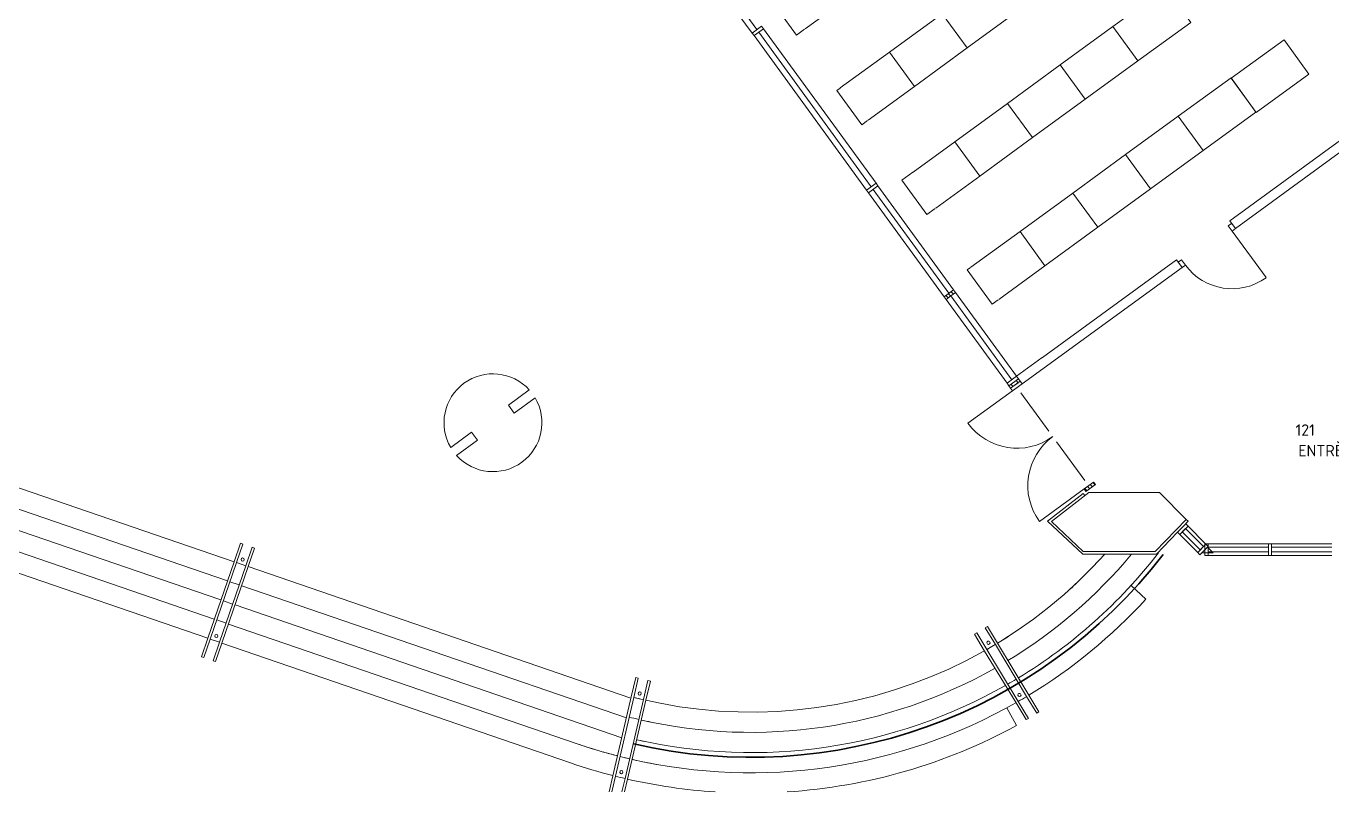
# Model space of a CAD drawing. Header units: millimetres. Extents: x -106764 to 80178, y -104573 to 57950.
# Drawn here: x 49605 to 69616, y -59500 to -47764 of the extents above; entities that cross this region are included whole.
import ezdxf

# ---------------------------------------------------------------- set-up
doc = ezdxf.new("R2010")
doc.units = ezdxf.units.MM
doc.header["$LTSCALE"] = 100
for name, color, linetype, lineweight in [('A-------EMN', 10, 'Continuous', 35), ('A-------T--', 1, 'Continuous', 13), ('A-13G---EDN', 1, 'Continuous', 9), ('A-27C---E-N', 7, 'Continuous', 18), ('A-27D---E-N', 7, 'Continuous', 9), ('A-42D--CE-N', 1, 'Continuous', 9), ('A-42D--FE-N', 1, 'Continuous', 9), ('A-43CB--E-N', 3, 'Continuous', 18), ('A-44B---E-N', 1, 'Continuous', 9), ('A-45BY--E-N', 1, 'Continuous', 9), ('A-45CA--E-N', 1, 'Continuous', 9), ('A-46B---E--', 1, 'Continuous', 0)]:
    doc.layers.add(name, color=color, linetype=linetype, lineweight=lineweight)
doc.styles.add('ISOCPEUR_1', font='isocpeur.ttf', dxfattribs={"height": 500.025001})

# ---------------------------------------------------------------- blocks, each defined once
blk = doc.blocks.new('A-40_P0010_Ej modellerat_dwg_CW Pardörr-Glas-Ram - MP19A-4052442-A-40-P-010-10184568-A-40_P0010')
at = {"layer": 'A-13G---EDN'}
for p, q in [((-931, -5), (-931, -90)), ((-931, -90), (-931, -936)), ((931, -5), (931, -90)), ((931, -90), (931, -936))]:
    blk.add_line(p, q, dxfattribs=at)
for centre, start, end in [((-931, -5), 270, 360), ((931, -5), 180, 270)]:
    blk.add_arc(centre, 931, start, end, dxfattribs=at)
at = {"layer": 'A-42D--CE-N'}
for p, q in [((-831, -5), (-100, -5)), ((100, -5), (831, -5))]:
    blk.add_line(p, q, dxfattribs=at)
blk = doc.blocks.new('A-40_P0010_Ej modellerat_dwg_Rectangular Mullion - 50x180-4052445-A-40-P-010-10184569-A-40_P0010')
at = {"layer": 'A-42D--FE-N'}
h = blk.add_hatch(dxfattribs=at)
h.set_pattern_fill('FP_28', color=256, style=0, pattern_type=2)
h.set_pattern_definition([(171.059, (301076.04, -2032.757), (7.770866, 49.392445), [])])
h.paths.add_polyline_path([(0, 90), (0, -90), (-50, -90), (-50, 90)], flags=0)
at = {"layer": 'A-42D--FE-N', "flags": 128}
blk.add_lwpolyline([(-50, 90), (0, 90), (0, -90), (-50, -90)], close=True, dxfattribs=at)
blk = doc.blocks.new('A-40_P0010_Ej modellerat_dwg_Innerdörr standard - D10G-4387572-A-40-P-010-10184570-A-40_P0010')
at = {"layer": 'A-42D--CE-N'}
blk.add_line((430, -73), (492, -73), dxfattribs=at)
at = {"layer": 'A-42D--CE-N', "flags": 128}
for points in [[(-518, -73), (-455, -73), (-455, 27), (-518, 27)], [(492, 27), (430, 27), (430, -73), (430, -957)]]:
    blk.add_lwpolyline(points, dxfattribs=at)
at = {"layer": 'A-42D--CE-N'}
blk.add_arc((430, -73), 885, 180, 270, dxfattribs=at)
blk = doc.blocks.new('A-40_P0010_Ej modellerat_dwg_Rectangular Mullion - 50x180-V37-A-40-P-010-10184611-A-40_P0010')
at = {"layer": 'A-42D--FE-N'}
h = blk.add_hatch(dxfattribs=at)
h.set_pattern_fill('FP_45', color=256, style=0, pattern_type=2)
h.set_pattern_definition([(351.059, (-304744.246, 2032.757), (-7.770866, -49.392445), [])])
h.paths.add_polyline_path([(-25, -90), (-25, 90), (25, 90), (25, -90)], flags=0)
for p, q in [((-25, 1), (-25, 90)), ((-25, -90), (-25, -1))]:
    blk.add_line(p, q, dxfattribs=at)
at = {"layer": 'A-42D--FE-N', "flags": 128}
blk.add_lwpolyline([(-25, 90), (25, 90), (25, -90), (-25, -90)], dxfattribs=at)
blk = doc.blocks.new('A-40_P0010_Ej modellerat_dwg_Rectangular Mullion - 50x180-2731120-A-40-P-010-10184647-A-40_P0010')
at = {"layer": 'A-42D--FE-N', "flags": 128}
blk.add_lwpolyline([(0, 90), (-50, 90), (-50, -90), (0, -90)], close=True, dxfattribs=at)
blk = doc.blocks.new('A-40_P0010_Ej modellerat_dwg_Handrail Type - Handrail_Internal_-V80-A-40-P-010-10184720-A-40_P0010')
at = {"layer": 'A-45BY--E-N', "flags": 128}
blk.add_lwpolyline([(241069, 191991), (239896, 192394), (239612, 192492), (239599, 192454), (239883, 192356), (241056, 191954), (241339, 191856), (241352, 191894)], close=True, dxfattribs=at)
blk = doc.blocks.new('A-40_P0010_Ej modellerat_dwg_Handrail Type - Handrail_Internal_-V81-A-40-P-010-10184721-A-40_P0010')
at = {"layer": 'A-45BY--E-N', "flags": 128}
blk.add_lwpolyline([(241006, 191811), (239834, 192214), (239550, 192311), (239537, 192274), (239821, 192176), (240993, 191773), (241277, 191676), (241290, 191714)], close=True, dxfattribs=at)
blk = doc.blocks.new('A-40_P0010_Ej modellerat_dwg_Handrail Type - Handrail_Internal_-V82-A-40-P-010-10184722-A-40_P0010')
at = {"layer": 'A-45BY--E-N', "flags": 128}
for points in [[(238999, 185904), (237789, 186185), (237543, 186242)], [(237543, 186200), (237780, 186146), (238990, 185865), (239282, 185797), (239292, 185836), (238999, 185904)]]:
    blk.add_lwpolyline(points, dxfattribs=at)
blk = doc.blocks.new('A-40_P0010_Ej modellerat_dwg_Handrail Type - Handrail_Internal_-V83-A-40-P-010-10184723-A-40_P0010')
at = {"layer": 'A-45BY--E-N', "flags": 128}
for points in [[(238956, 185718), (237746, 185999), (237543, 186046)], [(237543, 186005), (237737, 185960), (238947, 185679), (239239, 185611), (239248, 185650), (238956, 185718)]]:
    blk.add_lwpolyline(points, dxfattribs=at)
blk = doc.blocks.new('A-40_P0010_Ej modellerat_dwg_Handrail Type - Handrail_Internal_-V84-A-40-P-010-10184724-A-40_P0010')
at = {"layer": 'A-45BY--E-N', "flags": 128}
blk.add_lwpolyline([(239700, 180488), (238904, 180007), (238648, 179852), (238668, 179818), (238925, 179973), (239721, 180454), (239978, 180609), (239957, 180643)], close=True, dxfattribs=at)
blk = doc.blocks.new('A-40_P0010_Ej modellerat_dwg_Handrail Type - Handrail_Internal_-V85-A-40-P-010-10184725-A-40_P0010')
at = {"layer": 'A-45BY--E-N', "flags": 128}
blk.add_lwpolyline([(239798, 180324), (239004, 179844), (238747, 179689), (238768, 179655), (239024, 179810), (239819, 180290), (240076, 180445), (240055, 180480)], close=True, dxfattribs=at)
blk = doc.blocks.new('A-40_P0010_Ej modellerat_dwg_Supports 5 - Supports 1-4647599-A-40-P-010-10184730-A-40_P0010')
at = {"layer": 'A-45BY--E-N'}
for start, end in [(0, 180), (180, 0)]:
    blk.add_arc((241102, 191859), 25, start, end, dxfattribs=at)
blk = doc.blocks.new('A-40_P0010_Ej modellerat_dwg_Supports 6 - Supports 1-4647608-A-40-P-010-10184731-A-40_P0010')
at = {"layer": 'A-45BY--E-N'}
for start, end in [(0, 180), (180, 0)]:
    blk.add_arc((239930, 192262), 25, start, end, dxfattribs=at)
blk = doc.blocks.new('A-40_P0010_Ej modellerat_dwg_Supports 7 - Supports 1-4647714-A-40-P-010-10184732-A-40_P0010')
at = {"layer": 'A-45BY--E-N'}
for start, end in [(5.9247, 185.9247), (185.9247, 5.9247)]:
    blk.add_arc((239049, 185775), 25, start, end, dxfattribs=at)
blk = doc.blocks.new('A-40_P0010_Ej modellerat_dwg_Supports 8 - Supports 1-4647723-A-40-P-010-10184733-A-40_P0010')
at = {"layer": 'A-45BY--E-N'}
for start, end in [(5.9247, 185.9247), (185.9247, 5.9247)]:
    blk.add_arc((237842, 186055), 25, start, end, dxfattribs=at)
blk = doc.blocks.new('A-40_P0010_Ej modellerat_dwg_Supports 9 - Supports 1-4647766-A-40-P-010-10184734-A-40_P0010')
at = {"layer": 'A-45BY--E-N'}
for start, end in [(49.7521, 229.7521), (229.7521, 49.7521)]:
    blk.add_arc((239826, 180430), 25, start, end, dxfattribs=at)
blk = doc.blocks.new('A-40_P0010_Ej modellerat_dwg_Supports 10 - Supports 1-4647775-A-40-P-010-10184735-A-40_P0010')
at = {"layer": 'A-45BY--E-N'}
for start, end in [(49.7521, 229.7521), (229.7521, 49.7521)]:
    blk.add_arc((239026, 179955), 25, start, end, dxfattribs=at)
blk = doc.blocks.new('A-40_P0010_Ej modellerat_dwg_Generellt volymobjekt - Klädställ dubbelsidig 40 krokar-V88-A-40-P-010-10184741-A-40_P0010')
at = {"flags": 128}
for points in [[(-295, -175), (-500, -175), (-500, -825), (-346, -825)], [(-335, -825), (500, -825), (500, -175), (-290, -175)]]:
    blk.add_lwpolyline(points, dxfattribs=at)
blk = doc.blocks.new('A-40_P0010_Ej modellerat_dwg_Generellt volymobjekt - Klädställ dubbelsidig 40 krokar-V89-A-40-P-010-10184742-A-40_P0010')
at = {"flags": 128}
for points in [[(-437, -175), (-500, -175), (-500, -825), (-388, -825)], [(-376, -825), (500, -825), (500, -175), (-432, -175)]]:
    blk.add_lwpolyline(points, dxfattribs=at)
blk = doc.blocks.new('A-40_P0010_Ej modellerat_dwg_Generellt volymobjekt - Klädställ dubbelsidig 40 krokar-V58-A-40-P-010-10184677-A-40_P0010')
at = {"flags": 128}
blk.add_lwpolyline([(500, -175), (-500, -175), (-500, -825), (500, -825)], close=True, dxfattribs=at)
blk = doc.blocks.new('A-40_P0010_Ej modellerat_dwg_Generellt volymobjekt - Klädställ dubbelsidig 40 krokar-V90-A-40-P-010-10184743-A-40_P0010')
at = {"flags": 128}
for points in [[(-295, -175), (-500, -175), (-500, -825), (-345, -825)], [(-333, -825), (500, -825), (500, -175), (-290, -175)]]:
    blk.add_lwpolyline(points, dxfattribs=at)
blk = doc.blocks.new('A-40_P0010_Ej modellerat_dwg_Generellt volymobjekt - Klädställ dubbelsidig 40 krokar-V91-A-40-P-010-10184744-A-40_P0010')
at = {"flags": 128}
for points in [[(-437, -175), (-500, -175), (-500, -825), (-390, -825)], [(-377, -825), (500, -825), (500, -175), (-432, -175)]]:
    blk.add_lwpolyline(points, dxfattribs=at)

msp = doc.modelspace()

# ---------------------------------------------------------------- linework, layer by layer
at = {"layer": 'A-------EMN'}
msp.add_arc((60716.4, -51001.9), 7968.1, 256.97423, 322.4058, dxfattribs=at)
at = {"layer": 'A-27C---E-N'}
for p, q in [((67710.8, -55748.8), (67623, -55836.6)), ((67783.7, -55821.6), (67710.8, -55748.8)), ((67798.7, -55836.6), (67783.7, -55821.6)), ((67623, -55836.6), (67718.7, -55836.6)), ((67718.7, -55836.6), (67798.7, -55836.6))]:
    msp.add_line(p, q, dxfattribs=at)
at = {"layer": 'A-27D---E-N', "flags": 128}
for points in [[(57405.1, -53461.4), (57085.6, -53695.8), (56996.9, -53574.9), (57316.3, -53340.5)], [(56113.1, -54223.4), (56432.5, -53989), (56521.3, -54109.9), (56201.8, -54344.3)], [(65830.2, -54959), (65806.9, -54926.5), (65258.2, -55351.6), (65797, -55858.1), (66926.7, -55856.9), (67250.3, -55520.6)], [(67336.9, -55430.6), (67412.9, -55351.6), (67384.1, -55323.9)]]:
    msp.add_lwpolyline(points, dxfattribs=at)
msp.add_lwpolyline([(65805.4, -55818.1), (66909.6, -55816.9), (67384.1, -55323.9), (66973.8, -54911.9), (65889.6, -54913), (65317.1, -55356.5)], close=True, dxfattribs=at)
at = {"layer": 'A-27D---E-N'}
for start, end in [(42.00917, 126.27), (126.27, 210.53083), (306.27, 30.53083), (222.00917, 306.27)]:
    msp.add_arc((56759.1, -53842.4), 750, start, end, dxfattribs=at)
at = {"layer": 'A-42D--FE-N'}
for p, q in [((59570.9, -46277.3), (60730.4, -47869.9)), ((60905.4, -47804.4), (62630, -50173)), ((60759.9, -47910.3), (62484.5, -50279)), ((60833, -47857), (60832.2, -47857.6)), ((62557.7, -50225.7), (60833, -47857)), ((62659.5, -50213.4), (63819, -51806)), ((62513.9, -50319.4), (63673.5, -51912)), ((63703, -51952.4), (64637.5, -53235.8)), ((63776.1, -51899.1), (63775.3, -51899.7)), ((64710.6, -53182.6), (63776.1, -51899.1)), ((63848.5, -51846.4), (64783, -53129.9)), ((64812.4, -53170.3), (64838.7, -53206.4)), ((64666.9, -53276.3), (64693.1, -53312.3)), ((67681, -55696.6), (67411.3, -55427)), ((67559.3, -55829.6), (67284, -55554.2)), ((67668.7, -55720.2), (67668.7, -55876.6)), ((68642.4, -55696.6), (67718.7, -55696.6)), ((69616, -55696.6), (68692.4, -55696.6)), ((69616, -55751.6), (68692.4, -55751.6)), ((68692.4, -55751.6), (68692.4, -55821.6)), ((68692.4, -55821.6), (69616, -55821.6)), ((68642.4, -55876.6), (67718.7, -55876.6)), ((69616, -55876.6), (68692.4, -55876.6))]:
    msp.add_line(p, q, dxfattribs=at)
at = {"layer": 'A-42D--FE-N', "extrusion": (0, 0, -1)}
for p, q in [((60833, -47857), (60905.4, -47804.4)), ((60759.9, -47910.3), (60832.2, -47857.6))]:
    msp.add_line(p, q, dxfattribs=at)
at = {"layer": 'A-42D--FE-N', "flags": 128}
for points in [[(60803.6, -47816.6), (59644, -46224.1), (59643.2, -46224.6), (60802.8, -47817.2)], [(63746.7, -51858.7), (62587.1, -50266.1), (62586.3, -50266.7), (63745.9, -51859.3)], [(64868.1, -53246.8), (64838.7, -53206.4), (64693.1, -53312.3), (64722.6, -53352.7)], [(64806.3, -53229.9), (64780.1, -53193.9), (64699.2, -53252.7), (64725.5, -53288.8)], [(67322.9, -55515.3), (67598.2, -55790.7), (67647.7, -55741.2), (67372.4, -55465.8)], [(67718.7, -55821.6), (68642.4, -55821.6), (68642.4, -55751.6), (67718.7, -55751.6)]]:
    msp.add_lwpolyline(points, close=True, dxfattribs=at)
at = {"layer": 'A-42D--FE-N', "extrusion": (0, 0, -1), "flags": 128}
msp.add_lwpolyline([(-60905.4, -47804.4), (-60875.9, -47763.9), (-60730.4, -47869.9), (-60759.9, -47910.3)], dxfattribs=at)
at = {"layer": 'A-42D--FE-N', "flags": 128}
for points in [[(60832.2, -47857.6), (62556.9, -50226.3), (62557.7, -50225.7)], [(63775.3, -51899.7), (64709.8, -53183.2), (64710.6, -53182.6)], [(67681, -55696.6), (67668.7, -55696.6), (67668.7, -55720.2)], [(67668.7, -55876.6), (67718.7, -55876.6), (67718.7, -55696.6), (67681, -55696.6)]]:
    msp.add_lwpolyline(points, dxfattribs=at)
at = {"layer": 'A-42D--FE-N', "extrusion": (0, 0, -1), "flags": 128}
for points in [[(-62659.5, -50213.4), (-62630, -50173), (-62484.5, -50279), (-62513.9, -50319.4)], [(-64812.4, -53170.3), (-64783, -53129.9), (-64637.5, -53235.8), (-64666.9, -53276.3)], [(-67559.3, -55829.6), (-67594.7, -55864.9), (-67722, -55737.6), (-67686.6, -55702.3)], [(-68642.4, -55876.6), (-68692.4, -55876.6), (-68692.4, -55696.6), (-68642.4, -55696.6)]]:
    msp.add_lwpolyline(points, close=True, dxfattribs=at)
at = {"layer": 'A-43CB--E-N', "flags": 128}
for points in [[(70128.6, -49575.8), (69749.5, -49513.7), (68051.6, -50750), (68136.9, -50867.2), (69785.8, -49666.6), (70916.8, -49851.8), (70560.4, -49355.8), (72053.9, -48282.5), (73221, -49906.7), (71727.4, -50979.9), (71409.1, -50536.9), (71246.7, -50653.6), (72063.7, -51790.6), (72226.1, -51673.9), (71844.2, -51142.4), (73337.7, -50069.1), (74738.2, -52018.1), (73244.8, -53091.2), (72830.1, -52512.8), (72689.7, -53370.2)], [(65177.4, -52842.7), (64784.2, -53129), (64869.5, -53246.2), (67320.4, -51461.7), (67235.1, -51344.5), (65178.7, -52841.8)]]:
    msp.add_lwpolyline(points, dxfattribs=at)
at = {"layer": 'A-44B---E-N'}
for p, q in [((52790.9, -55972.9), (46147.4, -53690.9)), ((46046.7, -53984.1), (52690.2, -56266.1)), ((45946, -54277.3), (52589.5, -56559.3)), ((45845.3, -54570.5), (52488.8, -56852.5)), ((45744.6, -54863.7), (52388.1, -57145.7)), ((52971.2, -56034.9), (52828.8, -55985.9)), ((58874.1, -58062.4), (53009.1, -56047.8)), ((52728.1, -56279.1), (52870.5, -56328)), ((52908.3, -56341), (58803.6, -58366)), ((52627.4, -56572.3), (52769.8, -56621.2)), ((52807.6, -56634.2), (58733.2, -58669.6)), ((52526.7, -56865.5), (52669.1, -56914.4)), ((52706.9, -56927.4), (58050.6, -58762.9)), ((52425.9, -57158.7), (52568.4, -57207.6)), ((52606.2, -57220.6), (57949.9, -59056.1)), ((64522.4, -57203.2), (64520.2, -57204.5)), ((64327.8, -57318.5), (64457.8, -57242.4)), ((64784.7, -58483.4), (64636.6, -58211.1))]:
    msp.add_line(p, q, dxfattribs=at)
at = {"layer": 'A-44B---E-N', "flags": 128}
for points in [[(64492, -57221.7), (64541.7, -57191.3), (64795.1, -57027.4), (65041.4, -56853.1), (65280.3, -56668.7), (65511.4, -56474.5), (65734.2, -56271), (65948.4, -56058.4), (66134.8, -55858.1)], [(66766.7, -56545.7), (66538.2, -56336.3), (66537, -56337.5)], [(59102.8, -58096.8), (59320.2, -58142.8), (59617.5, -58194.5), (59916.7, -58233.9), (60217.3, -58260.9), (60518.8, -58275.3), (60820.6, -58277.3), (61122.2, -58266.7), (61423.1, -58243.6), (61722.8, -58208.1), (62020.8, -58160.1), (62316.5, -58099.9), (62609.5, -58027.4), (62899.2, -57942.9), (63185.2, -57846.4), (63466.9, -57738.1), (63743.8, -57618.3), (64015.6, -57487), (64281.7, -57344.6), (64293, -57338.3)], [(58917.5, -58052.1), (59025.3, -58078.7), (59063.8, -58087.8)]]:
    msp.add_lwpolyline(points, dxfattribs=at)
at = {"layer": 'A-44B---E-N'}
for radius, start, end in [(8206.1, 301.24546, 317.50175), (8206.1, 257.15852, 299.63502), (8206.1, 299.91445, 300.96615), (7586.1, 257.46485, 258.66302), (8516.1, 273.71613, 298.53625), (8206.1, 251.0427, 255.5482), (8206.1, 251.0427, 253.23013), (7896.1, 257.16732, 258.05042), (8206.1, 253.95876, 255.41758), (8206.1, 255.82751, 256.87922), (8206.1, 256.29161, 256.87921), (8206.1, 257.15852, 257.60505), (8516.1, 251.0427, 255.59866), (8206.1, 258.54114, 259.79255), (8516.1, 255.8678, 256.88124), (8516.1, 257.15038, 266.29109)]:
    msp.add_arc((60716.4, -51001.9), radius, start, end, dxfattribs=at)
at = {"layer": 'A-45CA--E-N'}
for radius, start, end in [(7586.1, 301.254, 320.20163), (7896.1, 301.24955, 322.24861), (7276.1, 312.267, 313.2548), (7276.1, 301.96542, 302.88955), (7276.1, 299.7577, 300.00675), (7586.1, 257.17691, 299.51197), (7896.1, 299.86609, 300.95924), (7896.1, 257.16728, 299.57577), (7276.1, 255.72518, 256.44535), (7586.1, 255.7367, 256.87469)]:
    msp.add_arc((60716.4, -51001.9), radius, start, end, dxfattribs=at)

# ---------------------------------------------------------------- block references
for name, p, rotation in [('A-40_P0010_Ej modellerat_dwg_Innerdörr standard - D10G-4387572-A-40-P-010-10184570-A-40_P0010', (67696.2, -51098.4), 36.05904062617733), ('A-40_P0010_Ej modellerat_dwg_CW Pardörr-Glas-Ram - MP19A-4052442-A-40-P-010-10184568-A-40_P0010', (65343, -54051.9), 306.0590406261767), ('A-40_P0010_Ej modellerat_dwg_Rectangular Mullion - 50x180-2731120-A-40-P-010-10184647-A-40_P0010', (67312.3, -55455.2), 135.0000000000177), ('A-40_P0010_Ej modellerat_dwg_Handrail Type - Handrail_Internal_-V80-A-40-P-010-10184720-A-40_P0010', (244782.4, -297041.2), 90.00000000000001), ('A-40_P0010_Ej modellerat_dwg_Handrail Type - Handrail_Internal_-V81-A-40-P-010-10184721-A-40_P0010', (244782.4, -297041.2), 90.00000000000001), ('A-40_P0010_Ej modellerat_dwg_Supports 5 - Supports 1-4647599-A-40-P-010-10184730-A-40_P0010', (244782.4, -297041.2), 90.00000000000001), ('A-40_P0010_Ej modellerat_dwg_Handrail Type - Handrail_Internal_-V85-A-40-P-010-10184725-A-40_P0010', (244782.4, -297041.2), 90.00000000000001), ('A-40_P0010_Ej modellerat_dwg_Supports 6 - Supports 1-4647608-A-40-P-010-10184731-A-40_P0010', (244782.4, -297041.2), 90.00000000000001), ('A-40_P0010_Ej modellerat_dwg_Handrail Type - Handrail_Internal_-V84-A-40-P-010-10184724-A-40_P0010', (244782.4, -297041.2), 90.00000000000001), ('A-40_P0010_Ej modellerat_dwg_Supports 9 - Supports 1-4647766-A-40-P-010-10184734-A-40_P0010', (244782.4, -297041.2), 90.00000000000001), ('A-40_P0010_Ej modellerat_dwg_Handrail Type - Handrail_Internal_-V82-A-40-P-010-10184722-A-40_P0010', (244782.4, -297041.2), 90.00000000000001), ('A-40_P0010_Ej modellerat_dwg_Handrail Type - Handrail_Internal_-V83-A-40-P-010-10184723-A-40_P0010', (244782.4, -297041.2), 90.00000000000001), ('A-40_P0010_Ej modellerat_dwg_Supports 7 - Supports 1-4647714-A-40-P-010-10184732-A-40_P0010', (244782.4, -297041.2), 90.00000000000001), ('A-40_P0010_Ej modellerat_dwg_Supports 10 - Supports 1-4647775-A-40-P-010-10184735-A-40_P0010', (244782.4, -297041.2), 90.00000000000001), ('A-40_P0010_Ej modellerat_dwg_Supports 8 - Supports 1-4647723-A-40-P-010-10184733-A-40_P0010', (244782.4, -297041.2), 90.00000000000001)]:
    msp.add_blockref(name, p, dxfattribs=dict(rotation=rotation))
at = {"extrusion": (0, 0, -1)}
for name, p, rotation in [('A-40_P0010_Ej modellerat_dwg_Rectangular Mullion - 50x180-V37-A-40-P-010-10184611-A-40_P0010', (-63761, -51879.2), 53.94095937382305), ('A-40_P0010_Ej modellerat_dwg_Rectangular Mullion - 50x180-4052445-A-40-P-010-10184569-A-40_P0010', (-65920.2, -54844.6), 233.9409593738232)]:
    msp.add_blockref(name, p, dxfattribs=dict(at, rotation=rotation))
at = {"layer": 'A-46B---E--', "rotation": 36.05904062617714}
for name, p in [('A-40_P0010_Ej modellerat_dwg_Generellt volymobjekt - Klädställ dubbelsidig 40 krokar-V88-A-40-P-010-10184741-A-40_P0010', (61328.1, -46941)), ('A-40_P0010_Ej modellerat_dwg_Generellt volymobjekt - Klädställ dubbelsidig 40 krokar-V58-A-40-P-010-10184677-A-40_P0010', (63945.4, -47137.8)), ('A-40_P0010_Ej modellerat_dwg_Generellt volymobjekt - Klädställ dubbelsidig 40 krokar-V58-A-40-P-010-10184677-A-40_P0010', (66562.7, -47334.7)), ('A-40_P0010_Ej modellerat_dwg_Generellt volymobjekt - Klädställ dubbelsidig 40 krokar-V58-A-40-P-010-10184677-A-40_P0010', (63137, -47726.5)), ('A-40_P0010_Ej modellerat_dwg_Generellt volymobjekt - Klädställ dubbelsidig 40 krokar-V58-A-40-P-010-10184677-A-40_P0010', (65754.3, -47923.3)), ('A-40_P0010_Ej modellerat_dwg_Generellt volymobjekt - Klädställ dubbelsidig 40 krokar-V58-A-40-P-010-10184677-A-40_P0010', (68375.2, -48125.3)), ('A-40_P0010_Ej modellerat_dwg_Generellt volymobjekt - Klädställ dubbelsidig 40 krokar-V89-A-40-P-010-10184742-A-40_P0010', (62328.6, -48315.1)), ('A-40_P0010_Ej modellerat_dwg_Generellt volymobjekt - Klädställ dubbelsidig 40 krokar-V58-A-40-P-010-10184677-A-40_P0010', (64945.9, -48511.9)), ('A-40_P0010_Ej modellerat_dwg_Generellt volymobjekt - Klädställ dubbelsidig 40 krokar-V58-A-40-P-010-10184677-A-40_P0010', (67563.1, -48708.8)), ('A-40_P0010_Ej modellerat_dwg_Generellt volymobjekt - Klädställ dubbelsidig 40 krokar-V58-A-40-P-010-10184677-A-40_P0010', (64137.4, -49100.5)), ('A-40_P0010_Ej modellerat_dwg_Generellt volymobjekt - Klädställ dubbelsidig 40 krokar-V58-A-40-P-010-10184677-A-40_P0010', (66754.7, -49297.4)), ('A-40_P0010_Ej modellerat_dwg_Generellt volymobjekt - Klädställ dubbelsidig 40 krokar-V90-A-40-P-010-10184743-A-40_P0010', (63329, -49689.2)), ('A-40_P0010_Ej modellerat_dwg_Generellt volymobjekt - Klädställ dubbelsidig 40 krokar-V58-A-40-P-010-10184677-A-40_P0010', (65946.3, -49886)), ('A-40_P0010_Ej modellerat_dwg_Generellt volymobjekt - Klädställ dubbelsidig 40 krokar-V58-A-40-P-010-10184677-A-40_P0010', (65137.9, -50474.6)), ('A-40_P0010_Ej modellerat_dwg_Generellt volymobjekt - Klädställ dubbelsidig 40 krokar-V91-A-40-P-010-10184744-A-40_P0010', (64329.5, -51063.3))]:
    msp.add_blockref(name, p, dxfattribs=at)

# ---------------------------------------------------------------- texts
at = {"layer": 'A-------T--', "char_height": 175, "attachment_point": 1, "line_spacing_factor": 1.149209, "style": 'ISOCPEUR_1'}
for s, insert, width in [('121', (69059.6, -53867.2), 355.554), ('ENTRÈHALL', (69102, -54183), 1443.129), ('ENTRÈHALL', (69102, -54183), 1443.129)]:
    msp.add_mtext(s, dxfattribs=dict(at, insert=insert, width=width))

doc.saveas('drawing.dxf')
